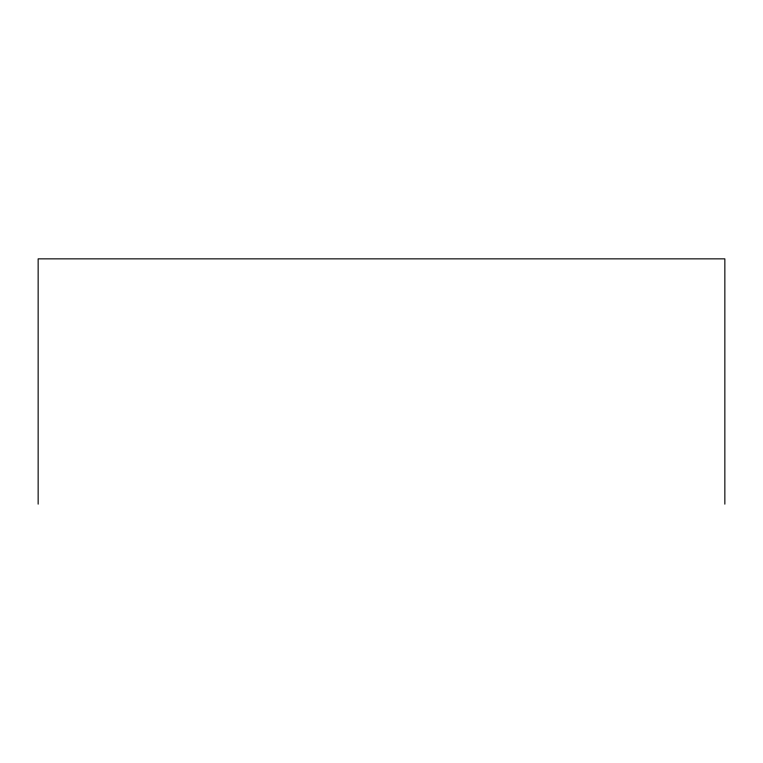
<?xml version="1.0" encoding="UTF-8"?>
<svg xmlns="http://www.w3.org/2000/svg" width="763" height="763" viewBox="0 0 763 763"><rect width="100%" height="100%" fill="white"/><g stroke="black" fill="none" stroke-linecap="round" stroke-linejoin="round"><path stroke-width="1.14" d="M724.85 504.143L724.85 258.857L38.15 258.857L38.15 504.143"/></g></svg>
